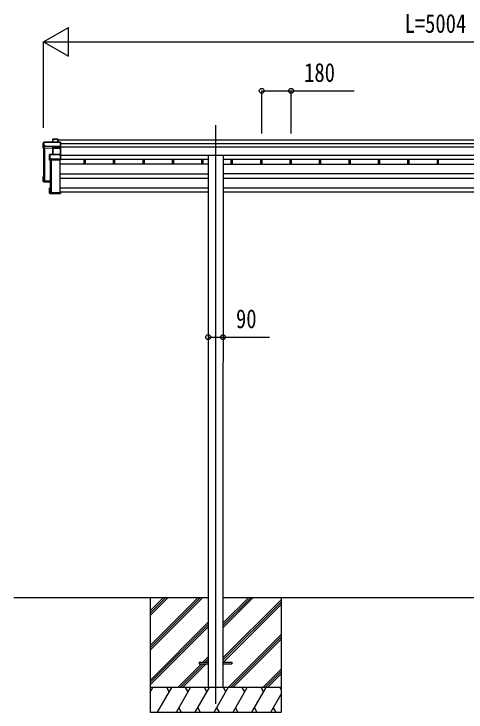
# Model space of a CAD drawing. Units: millimetres, scale not verified. Extents: x -14718 to 14718, y -10395 to 10395.
# Drawn here: x -1849 to 917, y -5538 to -1268 of the extents above; entities that cross this region are included whole.
import ezdxf
from ezdxf.enums import TextEntityAlignment as Align

# ---------------------------------------------------------------- set-up
doc = ezdxf.new("R2010")
doc.units = ezdxf.units.MM
doc.header["$LTSCALE"] = 50
for name, color, linetype in [('0-3_YKK_12', 2, 'Continuous'), ('0-4_YKK_13', 4, 'Continuous'), ('0-5_YKK_A1', 4, 'Continuous'), ('0-6_YKK_D', 6, 'Continuous')]:
    doc.layers.add(name, color=color, linetype=linetype)
doc.styles.add('ＭＳ ゴシック', font='')
doc.styles.get('ＭＳ ゴシック').set_extended_font_data('MS Gothic')

msp = doc.modelspace()

# ---------------------------------------------------------------- linework, layer by layer
at = {"layer": '0-3_YKK_12'}
for p, q in [((-615.33, -1947.98), (-615.33, -2425.72)), ((-615.33, -2425.72), (-615.33, -5487.5))]:
    msp.add_line(p, q, dxfattribs=at)
at = {"layer": '0-4_YKK_13'}
for p, q in [((-1612.24, -2037.7), (-1610.49, -2034.71)), ((-1612.24, -2052.02), (-1612.24, -2037.7)), ((-1610.42, -2034.46), (-1612.17, -2037.46)), ((-1610.49, -2034.71), (-1610.49, -2052.02)), ((-1580.43, -2034.22), (-1609.99, -2034.22)), ((-1609.99, -2034.66), (-1609.99, -2034.22)), ((-1579.43, -2035.27), (-1580.28, -2034.33)), ((-1580.28, -2052.02), (-1580.28, -2034.33)), ((-1579.43, -2052.02), (-1579.43, -2035.27)), ((-1671.37, -2088.69), (-1671.37, -2060.05)), ((-1667.42, -2078.19), (-1671.37, -2088.69)), ((-1612.33, -2091.26), (-1671.37, -2088.69)), ((-1666.89, -2052.27), (-1671.3, -2059.81)), ((-1666.96, -2074.4), (-1667.42, -2075.19)), ((-1667.42, -2078.19), (-1667.42, -2075.19)), ((-1564.59, -2052.02), (-1666.46, -2052.02)), ((-1666.46, -2052.47), (-1666.46, -2052.02)), ((-1666.46, -2052.47), (-1564.43, -2052.47)), ((-1666.46, -2074.35), (-1666.46, -2052.47)), ((-1658.93, -2076.77), (-1658.93, -2077.31)), ((-1610.92, -2078.85), (-1658.93, -2076.77)), ((-1658.93, -2077.31), (-1610.93, -2079.4)), ((-1611.44, -2088.89), (-1612.33, -2091.26)), ((-1611.85, -2127.78), (-1611.85, -2091.56)), ((-1611.82, -2091.68), (-1610.96, -2089.38)), ((-1610.96, -2089.38), (-1610.96, -2127.78)), ((-1610.93, -2088.77), (-1610.93, -2079.4)), ((-1610.93, -2079.4), (-1564.43, -2079.4)), ((-1564.43, -2078.85), (-1610.92, -2078.85)), ((-1564.43, -2088.75), (-1610.46, -2088.75)), ((-1610.46, -2088.75), (-1610.46, -2089.3)), ((-1564.57, -2088.94), (-1563.43, -2088)), ((-1564.43, -2052.47), (-1564.43, -2078.85)), ((-1564.43, -2079.4), (-1564.43, -2088.75)), ((-1564.43, -2089.3), (-1564.43, -2127.78)), ((-1564.29, -2079.21), (-1563.43, -2078.49)), ((-1564.28, -2052.13), (-1563.43, -2053.07)), ((-1563.43, -2078.49), (-1563.43, -2053.07)), ((-1563.43, -2088), (-1563.43, -2078.49)), ((-1563.43, -2128.8), (-1563.43, -2088)), ((-1631.35, -2161.49), (-1631.35, -2129.68)), ((-1629.18, -2127.87), (-1631.15, -2129.28)), ((-1564.43, -2127.78), (-1628.89, -2127.78)), ((-1628.89, -2127.78), (-1628.89, -2128.23)), ((-1564.43, -2128.23), (-1564.43, -2156.13)), ((-1564.29, -2127.9), (-1563.43, -2128.8)), ((-1563.43, -2155.77), (-1563.43, -2128.8)), ((-1629.85, -2157.43), (-1631.35, -2161.49)), ((-1630.85, -2161.98), (-1629.35, -2157.92)), ((-1564.43, -2161.98), (-1630.85, -2161.98)), ((-1629.39, -2153.67), (-1629.85, -2154.45)), ((-1629.85, -2157.43), (-1629.85, -2154.45)), ((-1629.35, -2157.92), (-1621.36, -2157.92)), ((-1621.36, -2153.62), (-1628.89, -2153.62)), ((-1621.36, -2156.13), (-1621.36, -2153.62)), ((-1621.36, -2156.13), (-1621.36, -2156.68)), ((-1564.43, -2156.13), (-1621.36, -2156.13)), ((-1621.36, -2157.92), (-1621.36, -2156.68)), ((-1621.36, -2156.68), (-1564.43, -2156.68)), ((-1564.43, -2156.68), (-1564.43, -2161.98)), ((-1564.43, -2161.98), (-1563.43, -2161.14)), ((-1564.29, -2156.49), (-1563.43, -2155.77)), ((-1563.43, -2161.14), (-1563.43, -2155.77)), ((-1563.43, -2161.14), (-1563.43, -2161.14)), ((-1670.43, -2263.29), (-1671.25, -2262.55)), ((-1667.43, -2262.53), (-1671.23, -2262.53)), ((-1667.43, -2262.41), (-1670.91, -2262.41)), ((-1671.37, -2291.52), (-1671.37, -2262.89)), ((-1667.42, -2294.52), (-1671.37, -2291.52)), ((-1670.43, -2263.29), (-1670.43, -2290.53)), ((-1667.43, -2263.29), (-1670.43, -2263.29)), ((-1670.43, -2290.53), (-1627.43, -2292.4)), ((-1667.43, -2267.33), (-1668.93, -2264.78)), ((-1667.43, -2264.78), (-1668.93, -2264.78)), ((-1668.93, -2289.09), (-1668.93, -2264.78)), ((-1627.43, -2290.9), (-1668.93, -2289.09)), ((-1667.42, -2294.52), (-1658.93, -2294.89)), ((-1664.58, -2285.81), (-1664.58, -2289.28)), ((-1658.93, -2294.89), (-1658.93, -2295.21)), ((-1658.93, -2295.21), (-1631.35, -2296.41)), ((-1658.93, -2295.21), (-1627.43, -2296.58)), ((-1631.35, -2364.32), (-1631.35, -2332.51)), ((-1630.85, -2332.01), (-1627.43, -2332.01)), ((-1627.43, -2332.85), (-1630.41, -2332.85)), ((-1628.91, -2334.35), (-1627.43, -2334.35)), ((-1628.91, -2362.28), (-1628.91, -2334.35)), ((-1631.21, -2364.67), (-1630.41, -2363.78)), ((-1631.15, -2364.72), (-1629.64, -2365.8)), ((-1564.43, -2364.82), (-1630.85, -2364.82)), ((-1630.85, -2364.82), (-1629.35, -2365.89)), ((-1630.41, -2363.78), (-1563.43, -2363.78)), ((-1629.35, -2365.89), (-1621.36, -2365.89)), ((-1565.43, -2362.28), (-1628.91, -2362.28)), ((-1627.01, -2361.55), (-1627.01, -2362.28)), ((-1621.36, -2365.89), (-1621.36, -2366.22)), ((-1621.36, -2366.22), (-1564.43, -2366.22)), ((-1621.36, -2366.22), (-1621.36, -2366.22)), ((-1621.36, -2366.22), (-1564.43, -2366.22)), ((-1563.43, -2357.46), (-1565.43, -2357.46)), ((-1565.43, -2357.91), (-1565.43, -2357.46)), ((-1565.43, -2357.91), (-1565.43, -2362.28)), ((-1563.43, -2357.91), (-1565.43, -2357.91)), ((-1564.43, -2364.82), (-1563.43, -2363.78)), ((-1564.43, -2366.22), (-1564.43, -2364.82)), ((-1564.29, -2366.1), (-1563.43, -2365.2)), ((-1563.43, -2357.46), (-1563.43, -2357.91)), ((-1563.43, -2357.91), (-1563.43, -2363.78)), ((-715.33, -5233), (-715.33, -5242)), ((-715.33, -5233), (-660.33, -5233)), ((-715.33, -5242), (-660.33, -5242)), ((-570.33, -5233), (-515.33, -5233)), ((-570.33, -5242), (-515.33, -5242)), ((-515.33, -5233), (-515.33, -5242))]:
    msp.add_line(p, q, dxfattribs=at)
for points in [[(-1609.99, -2052.02), (-1609.99, -2034.66), (-1580.64, -2034.66), (-1580.64, -2052.02)], [(-1671.37, -2060.05), (-1666.96, -2052.52), (-1666.96, -2074.4)], [(-1667.42, -2078.19), (-1658.93, -2078.56), (-1658.93, -2077.31)], [(-1658.93, -2076.77), (-1658.93, -2074.35), (-1666.46, -2074.35)], [(-1610.93, -2088.77), (-1610.93, -2088.77), (-1610.93, -2088.77)], [(-1610.46, -2127.78), (-1610.46, -2089.3), (-1564.43, -2089.3)], [(-1631.35, -2129.68), (-1629.39, -2128.28), (-1629.39, -2153.67)], [(-1628.89, -2153.62), (-1628.89, -2128.23), (-1564.43, -2128.23)], [(-1627.43, -2293.43), (-1671.37, -2291.52), (-1671.37, -2291.52), (-1670.43, -2290.53)], [(-1631.21, -2332.14), (-1630.41, -2332.85), (-1630.41, -2363.78)], [(-1563.43, -2363.78), (-1563.43, -2363.78), (-1563.43, -2365.2)]]:
    msp.add_lwpolyline(points, dxfattribs=at)
for centre, radius, start, end in [((-1610, -2034.71), 0.494, 149.67684, 180.01902), ((-1610.1, -2036.07), 1.41, 85.38783, 105.84391), ((-1609.99, -2034.72), 0.5, 90, 149.66687), ((-1666.47, -2052.52), 0.494, 149.67684, 180.01902), ((-1666.57, -2053.88), 1.41, 85.38783, 105.84391), ((-1666.57, -2075.76), 1.41, 85.38783, 105.84391), ((-1666.46, -2052.52), 0.5, 90, 149.66687), ((-1611.46, -2089.39), 0.502, 0.6157, 87.19354), ((-1611.33, -2089.26), 0.63, 355.28892, 50.49396), ((-1628.89, -2128.28), 0.498, 125.56678, 179.8201), ((-1629, -2129.63), 1.41, 85.38783, 105.84391), ((-1628.89, -2128.28), 0.5, 90, 125.54593), ((-1629, -2155.02), 1.41, 85.38783, 105.84391)]:
    msp.add_arc(centre, radius, start, end, dxfattribs=at)
for centre, major_axis, ratio, start_param, end_param in [((-1611.77, -2037.75), (-0.257, 0.444), 0.891995, 0.2825853, 0.9960465), ((-1580.64, -2034.72), (0.499, 0.499), 0.052408, 0.7330383, 1.5184364), ((-1579.93, -2034.72), (0.499, -0.499), 0.052408, 2.4085544, 3.1939525), ((-1612.32, -2091.68), (0.495, -0.086), 0.832908, 0.2017128, 1.7252301), ((-1610.44, -2088.94), (1, -0.045), 0.165035, 2.0927496, 3.0878869), ((-1610.46, -2089.43), (0.5, -0.046), 0.224394, 2.093456, 3.1010707), ((-1610.92, -2078.91), (0.011, 0.5), 0.002284, 1.4661262, 2.9758193), ((-1610.46, -2088.92), (1, 0), 0.165356, 1.5707963, 2.0604871), ((-1610.44, -2088.94), (1, -0.045), 0.165035, 2.0898554, 2.0927496), ((-1610.46, -2089.41), (0.5, 0), 0.226184, 1.5707963, 2.0728914), ((-1564.64, -2052.52), (0.372, 0.372), 0.900404, 0.0523599, 0.837758), ((-1564.93, -2089.24), (0.498, 0.498), 0.083094, 5.4454273, 6.2002822), ((-1564.93, -2089.24), (-0.372, 0.372), 0.900404, 3.8746309, 4.6294858), ((-1563.93, -2052.52), (-0.372, 0.372), 0.900404, 6.2308254, 7.0162236), ((-1563.93, -2078.91), (-0.372, 0.372), 0.900404, 0.7330383, 1.4878932), ((-1563.93, -2078.91), (0.498, 0.498), 0.083094, 2.3038346, 3.0586895), ((-1630.88, -2129.7), (-0.169, 0.473), 0.931403, 0.4203333, 1.203868), ((-1563.93, -2128.28), (-0.5, 0.5), 0.02182, 5.550147, 6.3050019), ((-1563.93, -2128.28), (-0.372, 0.372), 0.900404, 6.2613687, 7.0162236), ((-1630.88, -2161.56), (-0.289, 0.44), 0.847113, 0.9113503, 1.694885), ((-1630.88, -2161.56), (0.498, -0.074), 0.830741, 4.1047896, 4.8883243), ((-1629.35, -2157.42), (0.479, 0.147), 0.993384, 2.8453888, 4.4124582), ((-1563.93, -2156.18), (-0.372, 0.372), 0.900404, 0.7330383, 1.4878932), ((-1563.93, -2156.18), (0.498, 0.498), 0.083094, 2.3038346, 3.0586895), ((-1670.9, -2262.84), (0.257, 0.444), 0.891995, 1.432085, 2.1455462), ((-1670.89, -2262.84), (0.491, 0.117), 0.873782, 2.089881, 2.161818), ((-1670.85, -2262.91), (0.474, -0.272), 0.885613, 2.0407293, 2.8261274), ((-1630.88, -2332.43), (0.289, 0.44), 0.847113, 1.4467076, 2.2302423), ((-1630.88, -2332.43), (0.498, 0.074), 0.830741, 1.394861, 2.1783957), ((-1630.88, -2364.3), (0.169, 0.473), 0.931403, 1.9377246, 2.7212593), ((-1630.88, -2364.3), (-0.255, 0.46), 0.938446, 1.8784237, 2.6619584), ((-1629.35, -2365.39), (0.479, 0.147), 0.993384, 3.7907337, 4.4124582), ((-1563.93, -2365.72), (0.5, 0.5), 0.02182, 3.119776, 3.8746309)]:
    msp.add_ellipse(centre, major_axis=major_axis, ratio=ratio, start_param=start_param, end_param=end_param, dxfattribs=at)
at = {"layer": '0-5_YKK_A1'}
for p, q in [((-1579.43, -2038.07), (3248.77, -2038.07)), ((-1667.43, -2088.86), (-1667.43, -2287.65)), ((-1665.93, -2088.93), (-1665.93, -2287.65)), ((-1665.42, -2088.95), (-1665.42, -2284.98)), ((-1662.31, -2089.08), (-1662.31, -2287.95)), ((-1563.43, -2060.95), (3232.77, -2060.95)), ((-1563.43, -2081.1), (3232.77, -2081.1)), ((-1563.43, -2132.31), (3232.77, -2132.31)), ((-1627.43, -2161.98), (-1627.43, -2361.25)), ((-1625.93, -2161.98), (-1625.93, -2361.25)), ((-1622.31, -2161.98), (-1622.31, -2361.55)), ((-1565.93, -2361.55), (-1565.93, -2161.98)), ((-1563.43, -2156.63), (-660.51, -2156.63)), ((-1421.38, -2156.63), (-1421.38, -2186.45)), ((-1413.23, -2156.63), (-1413.23, -2186.45)), ((-1241.38, -2156.63), (-1241.38, -2186.45)), ((-1233.23, -2156.63), (-1233.23, -2186.45)), ((-1061.38, -2156.63), (-1061.38, -2186.45)), ((-1053.23, -2156.63), (-1053.23, -2186.45)), ((-881.38, -2156.63), (-881.38, -2186.45)), ((-873.23, -2156.63), (-873.23, -2186.45)), ((-701.38, -2156.63), (-701.38, -2186.45)), ((-693.23, -2156.63), (-693.23, -2186.45)), ((-570.11, -2156.63), (2239.49, -2156.63)), ((-521.38, -2156.63), (-521.38, -2186.45)), ((-513.23, -2156.63), (-513.23, -2186.45)), ((-341.38, -2156.63), (-341.38, -2186.45)), ((-333.23, -2156.63), (-333.23, -2186.45)), ((-161.38, -2156.63), (-161.38, -2186.45)), ((-153.23, -2156.63), (-153.23, -2186.45)), ((18.62, -2156.63), (18.62, -2186.45)), ((26.77, -2156.63), (26.77, -2186.45)), ((198.62, -2156.63), (198.62, -2186.45)), ((206.77, -2156.63), (206.77, -2186.45)), ((378.62, -2156.63), (378.62, -2186.45)), ((386.77, -2156.63), (386.77, -2186.45)), ((558.62, -2156.63), (558.62, -2186.45)), ((566.77, -2156.63), (566.77, -2186.45)), ((740.2, -2156.63), (740.2, -2186.45)), ((746.77, -2156.63), (746.77, -2186.45)), ((-660.53, -2186.45), (-1565.93, -2186.45)), ((-570.13, -2186.45), (2239.47, -2186.45)), ((-1565.93, -2245.23), (-660.52, -2245.15)), ((2239.47, -2245.23), (-570.14, -2245)), ((-1667.13, -2287.95), (-1666.23, -2287.95)), ((-1665.42, -2284.98), (-1662.52, -2287.87)), ((-1662.31, -2287.95), (-1627.43, -2287.95)), ((-1662.31, -2287.95), (-1627.43, -2287.95)), ((-1565.93, -2271.47), (-660.52, -2271.47)), ((-660.53, -2274.17), (-1565.93, -2274.17)), ((-1421.38, -2271.47), (-1421.38, -2274.17)), ((-1413.23, -2271.47), (-1413.23, -2274.17)), ((-1241.38, -2271.47), (-1241.38, -2274.17)), ((-1233.23, -2271.47), (-1233.23, -2274.17)), ((-1061.38, -2271.47), (-1061.38, -2274.17)), ((-1053.23, -2271.47), (-1053.23, -2274.17)), ((-881.38, -2271.47), (-881.38, -2274.17)), ((-873.23, -2271.47), (-873.23, -2274.17)), ((-701.38, -2271.47), (-701.38, -2274.17)), ((-693.23, -2271.47), (-693.23, -2274.17)), ((-570.14, -2271.47), (2239.47, -2271.47)), ((2239.47, -2274.17), (-570.13, -2274.17)), ((-521.38, -2271.47), (-521.38, -2274.17)), ((-513.23, -2271.47), (-513.23, -2274.17)), ((-341.38, -2271.47), (-341.38, -2274.17)), ((-333.23, -2271.47), (-333.23, -2274.17)), ((-161.38, -2271.47), (-161.38, -2274.17)), ((-153.23, -2271.47), (-153.23, -2274.17)), ((18.62, -2271.47), (18.62, -2274.17)), ((26.77, -2271.47), (26.77, -2274.17)), ((198.62, -2271.47), (198.62, -2274.17)), ((206.77, -2271.47), (206.77, -2274.17)), ((378.62, -2271.47), (378.62, -2274.17)), ((386.77, -2271.47), (386.77, -2274.17)), ((558.62, -2271.47), (558.62, -2274.17)), ((566.77, -2271.47), (566.77, -2274.17)), ((740.2, -2271.47), (740.2, -2274.17)), ((746.77, -2271.47), (746.77, -2274.17)), ((-660.53, -2332.74), (-1565.93, -2332.74)), ((2239.47, -2332.74), (-570.13, -2332.74)), ((-1627.13, -2361.55), (-1626.23, -2361.55)), ((-1625.42, -2358.58), (-1622.52, -2361.46)), ((-1622.31, -2361.55), (-1565.93, -2361.55)), ((-1565.43, -2358.82), (-1565.93, -2358.82)), ((-660.53, -2358.82), (-1563.43, -2358.82)), ((2239.47, -2358.81), (-570.13, -2358.83)), ((-1849.05, -4837.5), (-660.33, -4837.5)), ((-1015.33, -4837.5), (-1015.33, -5537.5)), ((-1015.33, -5131.48), (-721.35, -4837.5)), ((-1015.33, -5145.62), (-707.21, -4837.5)), ((-1015.33, -5159.76), (-693.07, -4837.5)), ((-1015.33, -4919.34), (-933.49, -4837.5)), ((-1015.33, -4933.49), (-919.34, -4837.5)), ((-1015.33, -4947.63), (-905.2, -4837.5)), ((-570.33, -5023.13), (-384.7, -4837.5)), ((-570.33, -5008.99), (-398.84, -4837.5)), ((-570.33, -4994.85), (-412.98, -4837.5)), ((-570.33, -4837.5), (2239.67, -4837.5)), ((-570.33, -5206.98), (-215.33, -4851.98)), ((-570.33, -5221.12), (-215.33, -4866.12)), ((-215.33, -4837.5), (-215.33, -5537.5)), ((-568.07, -5233), (-215.33, -4880.26)), ((-1015.33, -5343.61), (-660.33, -4988.61)), ((-1015.33, -5357.75), (-660.33, -5002.75)), ((-1015.33, -5371.89), (-660.33, -5016.9)), ((-538.72, -5387.5), (-215.33, -5064.11)), ((-524.58, -5387.5), (-215.33, -5078.25)), ((-510.44, -5387.5), (-215.33, -5092.4)), ((-692.59, -5233), (-660.33, -5200.74)), ((-847.09, -5387.5), (-701.59, -5242)), ((-832.95, -5387.5), (-687.45, -5242)), ((-818.8, -5387.5), (-673.3, -5242)), ((-678.45, -5233), (-660.33, -5214.88)), ((-664.3, -5233), (-660.33, -5229.03)), ((-326.59, -5387.5), (-215.33, -5276.24)), ((-312.45, -5387.5), (-215.33, -5290.38)), ((-298.31, -5387.5), (-215.33, -5304.53)), ((-215.33, -5387.5), (-1015.33, -5387.5)), ((-1015.33, -5416.44), (-998.62, -5387.5)), ((-1013.62, -5413.48), (-1015.33, -5410.52)), ((-970.79, -5537.5), (-884.18, -5387.5)), ((-899.18, -5413.48), (-914.19, -5387.5)), ((-855.31, -5537.5), (-768.71, -5387.5)), ((-783.71, -5413.48), (-798.71, -5387.5)), ((-739.84, -5537.5), (-653.24, -5387.5)), ((-668.24, -5413.48), (-683.24, -5387.5)), ((-624.37, -5537.5), (-537.77, -5387.5)), ((-552.77, -5413.48), (-567.77, -5387.5)), ((-508.9, -5537.5), (-422.3, -5387.5)), ((-437.3, -5413.48), (-452.3, -5387.5)), ((-393.43, -5537.5), (-306.83, -5387.5)), ((-321.83, -5413.48), (-336.83, -5387.5)), ((-215.33, -5397.95), (-221.36, -5387.5)), ((-277.96, -5537.5), (-215.33, -5429.02)), ((-1015.33, -5537.5), (-215.33, -5537.5)), ((-840.32, -5511.52), (-825.32, -5537.5)), ((-724.84, -5511.52), (-709.84, -5537.5)), ((-609.37, -5511.52), (-594.38, -5537.5)), ((-493.9, -5511.52), (-478.91, -5537.5)), ((-378.43, -5511.52), (-363.44, -5537.5)), ((-262.96, -5511.52), (-247.97, -5537.5))]:
    msp.add_line(p, q, dxfattribs=at)
for points in [[(-660.53, -2132.31), (-660.33, -4662.5), (-660.33, -5387.5)], [(-570.13, -2132.31), (-570.33, -4662.5), (-570.33, -5387.5)]]:
    msp.add_lwpolyline(points, dxfattribs=at)
for centre, radius, start, end in [((-1667.13, -2287.65), 0.299, 180.1578, 270.15693), ((-1666.23, -2287.65), 0.299, 269.84307, 359.8422), ((-1665.63, -2285.19), 0.3, 45.07151, 179.70637), ((-1662.31, -2287.65), 0.301, 225.19514, 270.02698), ((-1627.13, -2361.25), 0.299, 180.1578, 270.15693), ((-1626.23, -2361.25), 0.299, 269.84307, 359.8422), ((-1625.63, -2358.79), 0.3, 45.07151, 179.70637), ((-1622.31, -2361.25), 0.301, 225.19514, 270.02698)]:
    msp.add_arc(centre, radius, start, end, dxfattribs=at)
at = {"layer": '0-6_YKK_D'}
for p, q in [((-1667.43, -1438.07), (-1515.88, -1350.57)), ((-1515.88, -1525.57), (-1515.88, -1350.57)), ((-1667.43, -1964.2), (-1667.43, -1437.07)), ((-1667.43, -1438.07), (-1515.88, -1525.57)), ((-1667.43, -1438.07), (-1364.32, -1438.07)), ((-1492.43, -1438.07), (3161.77, -1438.07)), ((-333.23, -1998.17), (-333.23, -1737.07)), ((-153.23, -1998.17), (-153.23, -1737.07)), ((-660.53, -3218.03), (-660.53, -3245.27)), ((-570.13, -3216.08), (-570.13, -3245.27))]:
    msp.add_line(p, q, dxfattribs=at)
for points in [[(-333.23, -1738.07), (-153.23, -1738.07), (231.87, -1738.07)], [(-660.53, -3244.27), (-570.13, -3244.27), (-285.83, -3244.27)]]:
    msp.add_lwpolyline(points, dxfattribs=at)
for centre in [(-333.23, -1738.07), (-153.23, -1738.07), (-660.53, -3244.27), (-570.13, -3244.27)]:
    msp.add_circle(centre, 14.88, dxfattribs=at)

# ---------------------------------------------------------------- texts
at = {"layer": '0-6_YKK_D', "style": 'ＭＳ ゴシック', "width": 0.8}
for s, p in [('L=5004', (540.67, -1418.07)), ('180', (-73.73, -1718.07)), ('90', (-490.63, -3224.27))]:
    msp.add_text(s, height=115.5, dxfattribs=at).set_placement(p, align=Align.BOTTOM_LEFT)

doc.saveas('drawing.dxf')
